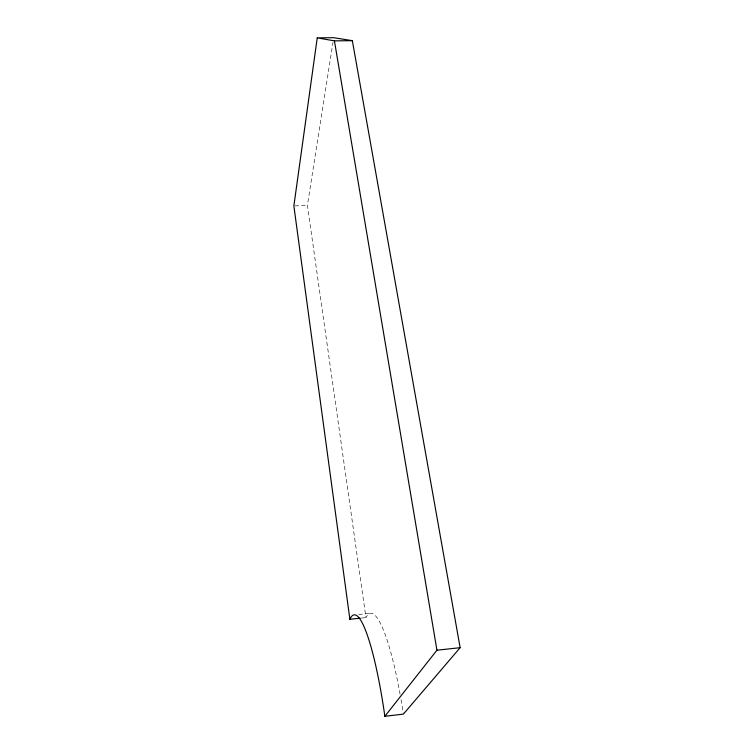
<?xml version="1.0" encoding="UTF-8"?>
<svg xmlns="http://www.w3.org/2000/svg" width="754" height="754" viewBox="0 0 754 754"><rect width="100%" height="100%" fill="white"/><g stroke="black" fill="none" stroke-linecap="round" stroke-linejoin="round"><path stroke-width="0.57" stroke-dasharray="3.77 2.83" d="M400.072 694.189A129.584 21.253 83.3 0 0 365.944 617.611L307.406 205.437L332.976 42.328M361.354 618.073L365.944 617.611M358.687 614.51L370.77 613.285M294.993 205.889L307.406 205.437M401.043 699.703A129.584 21.253 83.3 0 1 403.202 712.992"/><path stroke-width="1.13" d="M317.236 37.87L293.862 205.936L349.875 619.251A129.933 19.585 83.6 0 1 384.87 716.3L403.371 714.123L460.138 647.686L352.344 40.669L333.702 37.7L317.236 37.87L334.427 40.867L352.344 40.669M384.87 716.3L436.943 650.202L460.138 647.686M349.875 619.251L360.205 618.195M334.427 40.867L436.943 650.202"/></g></svg>
